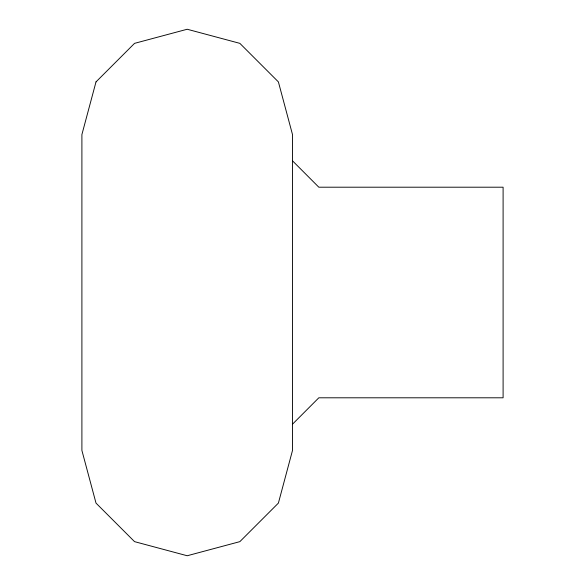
<?xml version="1.0" encoding="UTF-8"?>
<svg xmlns="http://www.w3.org/2000/svg" width="585" height="585" viewBox="0 0 585 585"><rect width="100%" height="100%" fill="white"/><g stroke="black" fill="none" stroke-linecap="round" stroke-linejoin="round"><path stroke-width="0.88" d="M292.5 424.183L318.825 397.8L503.1 397.8L503.1 187.2L318.825 187.2L292.5 160.816M96.006 81.9L81.9 134.55L81.9 450.45L96.006 503.1L134.55 541.644L187.2 555.75L239.85 541.644L278.394 503.1L292.5 450.45L292.5 134.55L278.394 81.9L239.85 43.356L187.2 29.25L134.55 43.356L96.006 81.9"/></g></svg>
